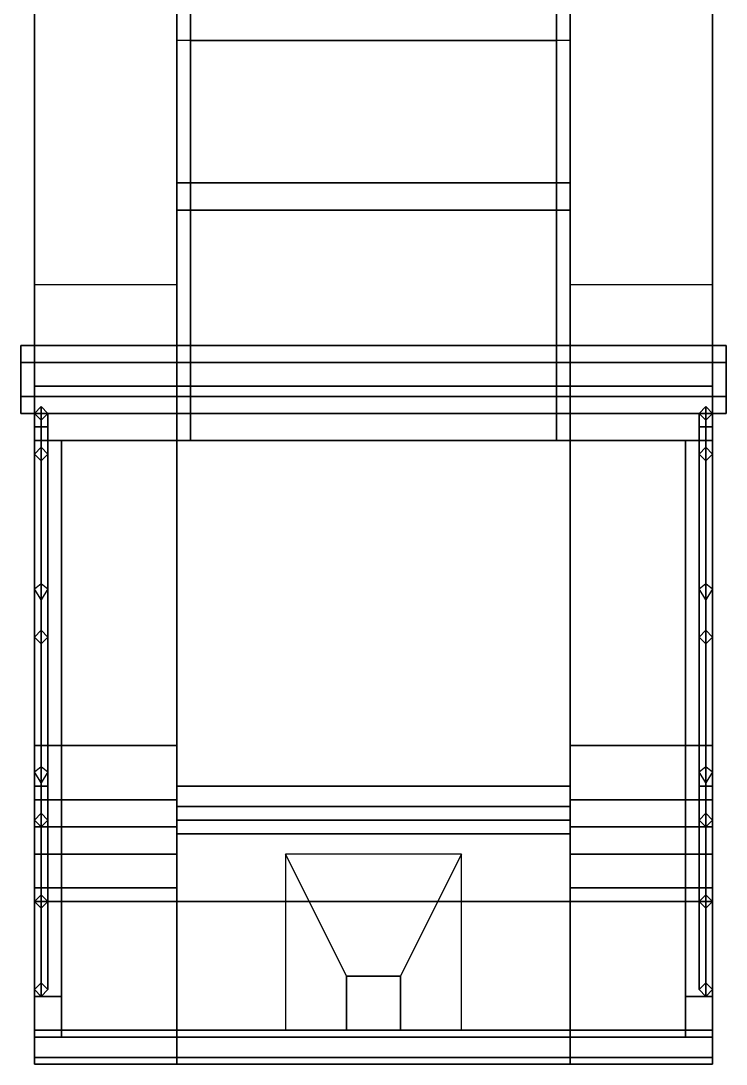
# Model space of a CAD drawing. Extents: x -0.52 to 0.54, y -1.49 to 1.42.
# Drawn here: x -0.52 to 0.52, y -1.49 to 0.049 of the extents above; entities that cross this region are included whole.
import ezdxf

# ---------------------------------------------------------------- set-up
doc = ezdxf.new("R2010")
doc.units = 0
doc.layers.get('0').update_dxf_attribs({"linetype": 'CONTINUOUS'})

msp = doc.modelspace()

# ---------------------------------------------------------------- linework, layer by layer
for points in [[(-0.29, 0.76, 0.24), (-0.29, -1.11, 0.24), (-0.29, -1.13, 0.27), (-0.29, 0.77, 0.27)], [(-0.29, 0.77, 0.27), (-0.29, -1.13, 0.27), (-0.29, -1.15, 0.35), (-0.29, 0.77, 0.35)], [(-0.29, 0.77, 0.35), (-0.29, -1.15, 0.35), (-0.29, -1.25, 0.42), (-0.29, 0.77, 0.42)], [(-0.29, 0.77, 0.42), (-0.29, -1.25, 0.42), (-0.29, -1.49, 0.55), (-0.29, 0.77, 0.55)], [(-0.29, 0.77, 0.8), (-0.29, -0.57, 0.8), (-0.27, -0.57, 0.8), (-0.27, 0.75, 0.8)], [(-0.29, 0.77, 0.55), (-0.29, -0.57, 0.55), (-0.29, -0.57, 0.8), (-0.29, 0.77, 0.8)], [(0.27, 0.75, 0.8), (0.27, -0.57, 0.8), (0.29, -0.57, 0.8), (0.29, 0.77, 0.8)], [(0.29, -1.13, 0.27), (0.29, -1.11, 0.24), (0.29, 0.76, 0.24), (0.29, 0.77, 0.27)], [(0.29, -1.15, 0.35), (0.29, -1.13, 0.27), (0.29, 0.77, 0.27), (0.29, 0.77, 0.35)], [(0.29, -1.25, 0.42), (0.29, -1.15, 0.35), (0.29, 0.77, 0.35), (0.29, 0.77, 0.42)], [(0.29, -1.49, 0.55), (0.29, -1.25, 0.42), (0.29, 0.77, 0.42), (0.29, 0.77, 0.55)], [(0.29, -0.57, 0.8), (0.29, -0.57, 0.55), (0.29, 0.77, 0.55), (0.29, 0.77, 0.8)], [(-0.29, 0.73, 0.22), (-0.29, -1.08, 0.22), (-0.29, -1.11, 0.24), (-0.29, 0.76, 0.24)], [(0.29, -1.11, 0.24), (0.29, -1.08, 0.22), (0.29, 0.73, 0.22), (0.29, 0.76, 0.24)], [(-0.27, -0.57, 0.8), (-0.27, -0.57, 0.55), (-0.27, 0.75, 0.55), (-0.27, 0.75, 0.8)], [(-0.27, 0.02, 0.55), (0.27, 0.02, 0.55), (0.27, 0.75, 0.55), (-0.27, 0.75, 0.55)], [(0.27, 0.75, 0.55), (0.27, -0.57, 0.55), (0.27, -0.57, 0.8), (0.27, 0.75, 0.8)], [(0.29, 0.73, 0.22), (0.29, -1.08, 0.22), (-0.29, -1.08, 0.22), (-0.29, 0.73, 0.22)], [(-0.5, 0.65, 0.8), (-0.5, -0.57, 0.8), (-0.29, -0.57, 0.8), (-0.29, 0.65, 0.8)], [(-0.29, 0.65, 0.64), (-0.29, -0.57, 0.64), (-0.5, -0.57, 0.64), (-0.5, 0.65, 0.64)], [(-0.5, -0.57, 0.64), (-0.5, -0.57, 0.8), (-0.5, 0.65, 0.8), (-0.5, 0.65, 0.64)], [(-0.29, 0.65, 0.8), (-0.29, -0.57, 0.8), (-0.29, -0.57, 0.64), (-0.29, 0.65, 0.64)], [(0.29, 0.65, 0.64), (0.29, -0.57, 0.64), (0.29, -0.57, 0.8), (0.29, 0.65, 0.8)], [(0.29, 0.65, 0.8), (0.29, -0.57, 0.8), (0.5, -0.57, 0.8), (0.5, 0.65, 0.8)], [(0.5, 0.65, 0.64), (0.5, -0.57, 0.64), (0.29, -0.57, 0.64), (0.29, 0.65, 0.64)], [(0.5, -0.57, 0.8), (0.5, -0.57, 0.64), (0.5, 0.65, 0.64), (0.5, 0.65, 0.8)], [(-0.29, 0.02, 0.65), (-0.29, -0.57, 0.65), (-0.29, -0.57, 0.8), (-0.29, -0.19, 0.98)], [(0.29, -0.19, 0.98), (0.29, 0.02, 0.65), (-0.29, 0.02, 0.65), (-0.29, -0.19, 0.98)], [(-0.27, 0.02, 0.65), (0.27, 0.02, 0.65), (0.27, 0.02, 0.55), (-0.27, 0.02, 0.55)], [(0.29, -0.57, 0.8), (0.29, -0.57, 0.65), (0.29, 0.02, 0.65), (0.29, -0.19, 0.98)], [(0.29, -0.23, 1), (0.29, -0.19, 0.98), (-0.29, -0.19, 0.98), (-0.29, -0.23, 1)], [(-0.29, -0.19, 0.98), (-0.29, -0.57, 0.8), (-0.29, -0.49, 1), (-0.29, -0.23, 1)], [(0.29, -0.49, 1), (0.29, -0.57, 0.8), (0.29, -0.19, 0.98), (0.29, -0.23, 1)], [(-0.29, -0.23, 1), (-0.29, -0.49, 1), (0.29, -0.49, 1), (0.29, -0.23, 1)], [(-0.5, -0.49, 0.59), (-0.5, -1.48, 0.59), (-0.5, -1.45, 0.64), (-0.5, -0.34, 0.64)], [(-0.29, -0.34, 0.64), (-0.29, -0.49, 0.59), (-0.5, -0.49, 0.59), (-0.5, -0.34, 0.64)], [(0.5, -0.34, 0.64), (0.5, -0.49, 0.59), (0.29, -0.49, 0.59), (0.29, -0.34, 0.64)], [(0.5, -1.45, 0.64), (0.5, -1.48, 0.59), (0.5, -0.49, 0.59), (0.5, -0.34, 0.64)], [(0.52, -0.455, 1.0933), (0.52, -0.43, 1.05), (-0.52, -0.43, 1.05), (-0.52, -0.455, 1.0933)], [(0.52, -0.43, 1.05), (0.52, -0.455, 1.0067), (-0.52, -0.455, 1.0067), (-0.52, -0.43, 1.05)], [(-0.52, -0.505, 1.0933), (-0.52, -0.455, 1.0933), (-0.52, -0.43, 1.05), (-0.52, -0.53, 1.05)], [(-0.52, -0.53, 1.05), (-0.52, -0.43, 1.05), (-0.52, -0.455, 1.0067), (-0.52, -0.505, 1.0067)], [(0.52, -0.53, 1.05), (0.52, -0.43, 1.05), (0.52, -0.455, 1.0933), (0.52, -0.505, 1.0933)], [(0.52, -0.505, 1.0067), (0.52, -0.455, 1.0067), (0.52, -0.43, 1.05), (0.52, -0.53, 1.05)], [(0.52, -0.505, 1.0933), (0.52, -0.455, 1.0933), (-0.52, -0.455, 1.0933), (-0.52, -0.505, 1.0933)], [(0.52, -0.455, 1.0067), (0.52, -0.505, 1.0067), (-0.52, -0.505, 1.0067), (-0.52, -0.455, 1.0067)], [(-0.29, -0.49, 0.59), (-0.29, -1.02, 0.59), (-0.5, -1.02, 0.59), (-0.5, -0.49, 0.59)], [(-0.29, -0.49, 1), (-0.29, -0.57, 0.8), (0.29, -0.57, 0.8), (0.29, -0.49, 1)], [(0.5, -0.49, 0.59), (0.5, -1.02, 0.59), (0.29, -1.02, 0.59), (0.29, -0.49, 0.59)], [(0.52, -0.53, 1.05), (0.52, -0.505, 1.0933), (-0.52, -0.505, 1.0933), (-0.52, -0.53, 1.05)], [(0.52, -0.505, 1.0067), (0.52, -0.53, 1.05), (-0.52, -0.53, 1.05), (-0.52, -0.505, 1.0067)], [(-0.5, -0.53, 0.95), (-0.49, -0.52, 0.95), (-0.49, -0.58, 0.8), (-0.5, -0.59, 0.8)], [(-0.49, -0.52, 0.95), (-0.5, -0.53, 0.95), (-0.5, -0.55, 0.97), (-0.49, -0.55, 0.98)], [(-0.49, -0.52, 0.95), (-0.48, -0.53, 0.95), (-0.48, -0.59, 0.8), (-0.49, -0.58, 0.8)], [(-0.48, -0.53, 0.95), (-0.49, -0.52, 0.95), (-0.49, -0.55, 0.98), (-0.48, -0.55, 0.97)], [(0.48, -0.53, 0.95), (0.49, -0.52, 0.95), (0.49, -0.58, 0.8), (0.48, -0.59, 0.8)], [(0.49, -0.52, 0.95), (0.48, -0.53, 0.95), (0.48, -0.55, 0.97), (0.49, -0.55, 0.98)], [(0.49, -0.52, 0.95), (0.5, -0.53, 0.95), (0.5, -0.59, 0.8), (0.49, -0.58, 0.8)], [(0.5, -0.53, 0.95), (0.49, -0.52, 0.95), (0.49, -0.55, 0.98), (0.5, -0.55, 0.97)], [(-0.49, -0.54, 0.95), (-0.5, -0.53, 0.95), (-0.5, -0.59, 0.8), (-0.49, -0.6, 0.8)], [(-0.5, -0.53, 0.95), (-0.49, -0.54, 0.95), (-0.49, -0.55, 0.96), (-0.5, -0.55, 0.97)], [(-0.48, -0.53, 0.95), (-0.49, -0.54, 0.95), (-0.49, -0.6, 0.8), (-0.48, -0.59, 0.8)], [(-0.49, -0.54, 0.95), (-0.48, -0.53, 0.95), (-0.48, -0.55, 0.97), (-0.49, -0.55, 0.96)], [(0.49, -0.54, 0.95), (0.48, -0.53, 0.95), (0.48, -0.59, 0.8), (0.49, -0.6, 0.8)], [(0.48, -0.53, 0.95), (0.49, -0.54, 0.95), (0.49, -0.55, 0.96), (0.48, -0.55, 0.97)], [(0.5, -0.53, 0.95), (0.49, -0.54, 0.95), (0.49, -0.6, 0.8), (0.5, -0.59, 0.8)], [(0.49, -0.54, 0.95), (0.5, -0.53, 0.95), (0.5, -0.55, 0.97), (0.49, -0.55, 0.96)], [(-0.49, -0.55, 0.98), (-0.5, -0.55, 0.97), (-0.5, -1.08, 0.97), (-0.49, -1.08, 0.98)], [(-0.5, -0.55, 0.97), (-0.49, -0.55, 0.96), (-0.49, -1.08, 0.96), (-0.5, -1.08, 0.97)], [(-0.48, -0.55, 0.97), (-0.49, -0.55, 0.98), (-0.49, -1.08, 0.98), (-0.48, -1.08, 0.97)], [(-0.49, -0.55, 0.96), (-0.48, -0.55, 0.97), (-0.48, -1.08, 0.97), (-0.49, -1.08, 0.96)], [(0.49, -0.55, 0.98), (0.48, -0.55, 0.97), (0.48, -1.08, 0.97), (0.49, -1.08, 0.98)], [(0.48, -0.55, 0.97), (0.49, -0.55, 0.96), (0.49, -1.08, 0.96), (0.48, -1.08, 0.97)], [(0.5, -0.55, 0.97), (0.49, -0.55, 0.98), (0.49, -1.08, 0.98), (0.5, -1.08, 0.97)], [(0.49, -0.55, 0.96), (0.5, -0.55, 0.97), (0.5, -1.08, 0.97), (0.49, -1.08, 0.96)], [(-0.5, -0.57, 0.64), (-0.5, -1.45, 0.64), (-0.5, -1.39, 0.8), (-0.5, -0.57, 0.8)], [(-0.5, -0.57, 0.8), (-0.5, -1.39, 0.8), (-0.46, -1.39, 0.8), (-0.46, -0.57, 0.8)], [(-0.46, -1.39, 0.8), (-0.46, -1.45, 0.64), (-0.46, -0.57, 0.64), (-0.46, -0.57, 0.8)], [(-0.46, -0.57, 0.64), (-0.46, -1.45, 0.64), (0.46, -1.45, 0.64), (0.46, -0.57, 0.64)], [(-0.46, -0.57, 0.8), (-0.46, -0.57, 0.64), (0.46, -0.57, 0.64), (0.46, -0.57, 0.8)], [(0.46, -0.57, 0.64), (0.46, -1.45, 0.64), (0.46, -1.39, 0.8), (0.46, -0.57, 0.8)], [(0.46, -0.57, 0.8), (0.46, -1.39, 0.8), (0.5, -1.39, 0.8), (0.5, -0.57, 0.8)], [(0.5, -1.39, 0.8), (0.5, -1.45, 0.64), (0.5, -0.57, 0.64), (0.5, -0.57, 0.8)], [(-0.5, -0.7887, 0.97), (-0.49, -0.7807, 0.96), (-0.49, -0.85, 0.8), (-0.5, -0.86, 0.8)], [(-0.49, -0.7807, 0.96), (-0.48, -0.7887, 0.97), (-0.48, -0.86, 0.8), (-0.49, -0.85, 0.8)], [(0.48, -0.7887, 0.97), (0.49, -0.7807, 0.96), (0.49, -0.85, 0.8), (0.48, -0.86, 0.8)], [(0.49, -0.7807, 0.96), (0.5, -0.7887, 0.97), (0.5, -0.86, 0.8), (0.49, -0.85, 0.8)], [(-0.49, -0.805, 0.96), (-0.5, -0.7887, 0.97), (-0.5, -0.86, 0.8), (-0.49, -0.87, 0.8)], [(-0.48, -0.7887, 0.97), (-0.49, -0.805, 0.96), (-0.49, -0.87, 0.8), (-0.48, -0.86, 0.8)], [(0.49, -0.805, 0.96), (0.48, -0.7887, 0.97), (0.48, -0.86, 0.8), (0.49, -0.87, 0.8)], [(0.5, -0.7887, 0.97), (0.49, -0.805, 0.96), (0.49, -0.87, 0.8), (0.5, -0.86, 0.8)], [(-0.5, -1.1, 0.57), (-0.5, -1.48, 0.57), (-0.5, -1.48, 0.59), (-0.5, -1.02, 0.59)], [(-0.29, -1.02, 0.59), (-0.29, -1.1, 0.57), (-0.5, -1.1, 0.57), (-0.5, -1.02, 0.59)], [(0.5, -1.02, 0.59), (0.5, -1.1, 0.57), (0.29, -1.1, 0.57), (0.29, -1.02, 0.59)], [(0.5, -1.48, 0.59), (0.5, -1.48, 0.57), (0.5, -1.1, 0.57), (0.5, -1.02, 0.59)], [(-0.5, -1.0587, 0.97), (-0.49, -1.0507, 0.96), (-0.49, -1.12, 0.8), (-0.5, -1.13, 0.8)], [(-0.49, -1.075, 0.96), (-0.5, -1.0587, 0.97), (-0.5, -1.13, 0.8), (-0.49, -1.14, 0.8)], [(-0.49, -1.0507, 0.96), (-0.48, -1.0587, 0.97), (-0.48, -1.13, 0.8), (-0.49, -1.12, 0.8)], [(-0.48, -1.0587, 0.97), (-0.49, -1.075, 0.96), (-0.49, -1.14, 0.8), (-0.48, -1.13, 0.8)], [(0.48, -1.0587, 0.97), (0.49, -1.0507, 0.96), (0.49, -1.12, 0.8), (0.48, -1.13, 0.8)], [(0.49, -1.075, 0.96), (0.48, -1.0587, 0.97), (0.48, -1.13, 0.8), (0.49, -1.14, 0.8)], [(0.49, -1.0507, 0.96), (0.5, -1.0587, 0.97), (0.5, -1.13, 0.8), (0.49, -1.12, 0.8)], [(0.5, -1.0587, 0.97), (0.49, -1.075, 0.96), (0.49, -1.14, 0.8), (0.5, -1.13, 0.8)], [(-0.49, -1.08, 0.98), (-0.5, -1.08, 0.97), (-0.5, -1.23, 1.11), (-0.49, -1.23, 1.12)], [(-0.5, -1.08, 0.97), (-0.49, -1.08, 0.96), (-0.49, -1.23, 1.1), (-0.5, -1.23, 1.11)], [(-0.48, -1.08, 0.97), (-0.49, -1.08, 0.98), (-0.49, -1.23, 1.12), (-0.48, -1.23, 1.11)], [(-0.49, -1.08, 0.96), (-0.48, -1.08, 0.97), (-0.48, -1.23, 1.11), (-0.49, -1.23, 1.1)], [(-0.29, -1.11, 0.24), (-0.29, -1.08, 0.22), (0.29, -1.08, 0.22), (0.29, -1.11, 0.24)], [(0.49, -1.08, 0.98), (0.48, -1.08, 0.97), (0.48, -1.23, 1.11), (0.49, -1.23, 1.12)], [(0.48, -1.08, 0.97), (0.49, -1.08, 0.96), (0.49, -1.23, 1.1), (0.48, -1.23, 1.11)], [(0.5, -1.08, 0.97), (0.49, -1.08, 0.98), (0.49, -1.23, 1.12), (0.5, -1.23, 1.11)], [(0.49, -1.08, 0.96), (0.5, -1.08, 0.97), (0.5, -1.23, 1.11), (0.49, -1.23, 1.1)], [(-0.5, -1.14, 0.55), (-0.5, -1.49, 0.55), (-0.5, -1.48, 0.57), (-0.5, -1.1, 0.57)], [(-0.29, -1.1, 0.57), (-0.29, -1.14, 0.55), (-0.5, -1.14, 0.55), (-0.5, -1.1, 0.57)], [(0.5, -1.1, 0.57), (0.5, -1.14, 0.55), (0.29, -1.14, 0.55), (0.29, -1.1, 0.57)], [(0.5, -1.48, 0.57), (0.5, -1.49, 0.55), (0.5, -1.14, 0.55), (0.5, -1.1, 0.57)], [(-0.29, -1.13, 0.27), (-0.29, -1.11, 0.24), (0.29, -1.11, 0.24), (0.29, -1.13, 0.27)], [(-0.29, -1.15, 0.35), (-0.29, -1.13, 0.27), (0.29, -1.13, 0.27), (0.29, -1.15, 0.35)], [(-0.5, -1.18, 0.52), (-0.5, -1.44, 0.52), (-0.5, -1.49, 0.55), (-0.5, -1.14, 0.55)], [(-0.29, -1.14, 0.55), (-0.29, -1.18, 0.52), (-0.5, -1.18, 0.52), (-0.5, -1.14, 0.55)], [(-0.29, -1.25, 0.42), (-0.29, -1.15, 0.35), (0.29, -1.15, 0.35), (0.29, -1.25, 0.42)], [(0.5, -1.14, 0.55), (0.5, -1.18, 0.52), (0.29, -1.18, 0.52), (0.29, -1.14, 0.55)], [(0.5, -1.49, 0.55), (0.5, -1.44, 0.52), (0.5, -1.18, 0.52), (0.5, -1.14, 0.55)], [(-0.5, -1.23, 0.46), (-0.5, -1.25, 0.42), (-0.5, -1.44, 0.52), (-0.5, -1.18, 0.52)], [(-0.29, -1.18, 0.52), (-0.29, -1.23, 0.46), (-0.5, -1.23, 0.46), (-0.5, -1.18, 0.52)], [(-0.13, -1.18, 0.64), (-0.13, -1.44, 0.64), (-0.04, -1.44, 1.01), (-0.04, -1.36, 1.01)], [(0.04, -1.36, 1.01), (0.13, -1.18, 0.64), (-0.13, -1.18, 0.64), (-0.04, -1.36, 1.01)], [(0.04, -1.44, 1.01), (0.13, -1.44, 0.64), (0.13, -1.18, 0.64), (0.04, -1.36, 1.01)], [(0.5, -1.18, 0.52), (0.5, -1.23, 0.46), (0.29, -1.23, 0.46), (0.29, -1.18, 0.52)], [(0.5, -1.44, 0.52), (0.5, -1.25, 0.42), (0.5, -1.23, 0.46), (0.5, -1.18, 0.52)], [(-0.29, -1.23, 0.46), (-0.29, -1.25, 0.42), (-0.5, -1.25, 0.42), (-0.5, -1.23, 0.46)], [(-0.49, -1.23, 1.12), (-0.5, -1.23, 1.11), (-0.5, -1.25, 1.11), (-0.49, -1.26, 1.12)], [(-0.5, -1.23, 1.11), (-0.49, -1.23, 1.1), (-0.49, -1.24, 1.1), (-0.5, -1.25, 1.11)], [(-0.48, -1.23, 1.11), (-0.49, -1.23, 1.12), (-0.49, -1.26, 1.12), (-0.48, -1.25, 1.11)], [(-0.49, -1.23, 1.1), (-0.48, -1.23, 1.11), (-0.48, -1.25, 1.11), (-0.49, -1.24, 1.1)], [(0.5, -1.23, 0.46), (0.5, -1.25, 0.42), (0.29, -1.25, 0.42), (0.29, -1.23, 0.46)], [(0.49, -1.23, 1.12), (0.48, -1.23, 1.11), (0.48, -1.25, 1.11), (0.49, -1.26, 1.12)], [(0.48, -1.23, 1.11), (0.49, -1.23, 1.1), (0.49, -1.24, 1.1), (0.48, -1.25, 1.11)], [(0.5, -1.23, 1.11), (0.49, -1.23, 1.12), (0.49, -1.26, 1.12), (0.5, -1.25, 1.11)], [(0.49, -1.23, 1.1), (0.5, -1.23, 1.11), (0.5, -1.25, 1.11), (0.49, -1.24, 1.1)], [(-0.5, -1.25, 1.11), (-0.49, -1.24, 1.1), (-0.49, -1.37, 0.8), (-0.5, -1.38, 0.8)], [(-0.49, -1.24, 1.1), (-0.48, -1.25, 1.11), (-0.48, -1.38, 0.8), (-0.49, -1.37, 0.8)], [(0.48, -1.25, 1.11), (0.49, -1.24, 1.1), (0.49, -1.37, 0.8), (0.48, -1.38, 0.8)], [(0.49, -1.24, 1.1), (0.5, -1.25, 1.11), (0.5, -1.38, 0.8), (0.49, -1.37, 0.8)], [(-0.5, -1.44, 0.52), (-0.5, -1.25, 0.42), (0.5, -1.25, 0.42), (0.5, -1.44, 0.52)], [(-0.49, -1.26, 1.12), (-0.5, -1.25, 1.11), (-0.5, -1.38, 0.8), (-0.49, -1.39, 0.8)], [(-0.48, -1.25, 1.11), (-0.49, -1.26, 1.12), (-0.49, -1.39, 0.8), (-0.48, -1.38, 0.8)], [(0.49, -1.26, 1.12), (0.48, -1.25, 1.11), (0.48, -1.38, 0.8), (0.49, -1.39, 0.8)], [(0.5, -1.25, 1.11), (0.49, -1.26, 1.12), (0.49, -1.39, 0.8), (0.5, -1.38, 0.8)], [(-0.04, -1.36, 1.01), (-0.04, -1.44, 1.01), (0.04, -1.44, 1.01), (0.04, -1.36, 1.01)], [(-0.5, -1.39, 0.8), (-0.5, -1.45, 0.64), (-0.46, -1.45, 0.64), (-0.46, -1.39, 0.8)], [(0.46, -1.39, 0.8), (0.46, -1.45, 0.64), (0.5, -1.45, 0.64), (0.5, -1.39, 0.8)], [(-0.5, -1.49, 0.55), (-0.5, -1.44, 0.52), (0.5, -1.44, 0.52), (0.5, -1.49, 0.55)], [(-0.04, -1.44, 1.01), (-0.13, -1.44, 0.64), (0.13, -1.44, 0.64), (0.04, -1.44, 1.01)], [(-0.5, -1.45, 0.64), (-0.5, -1.48, 0.59), (0.5, -1.48, 0.59), (0.5, -1.45, 0.64)], [(-0.5, -1.48, 0.59), (-0.5, -1.48, 0.57), (0.5, -1.48, 0.57), (0.5, -1.48, 0.59)], [(-0.5, -1.48, 0.57), (-0.5, -1.49, 0.55), (0.5, -1.49, 0.55), (0.5, -1.48, 0.57)]]:
    msp.add_3dface(points)

doc.saveas('drawing.dxf')
